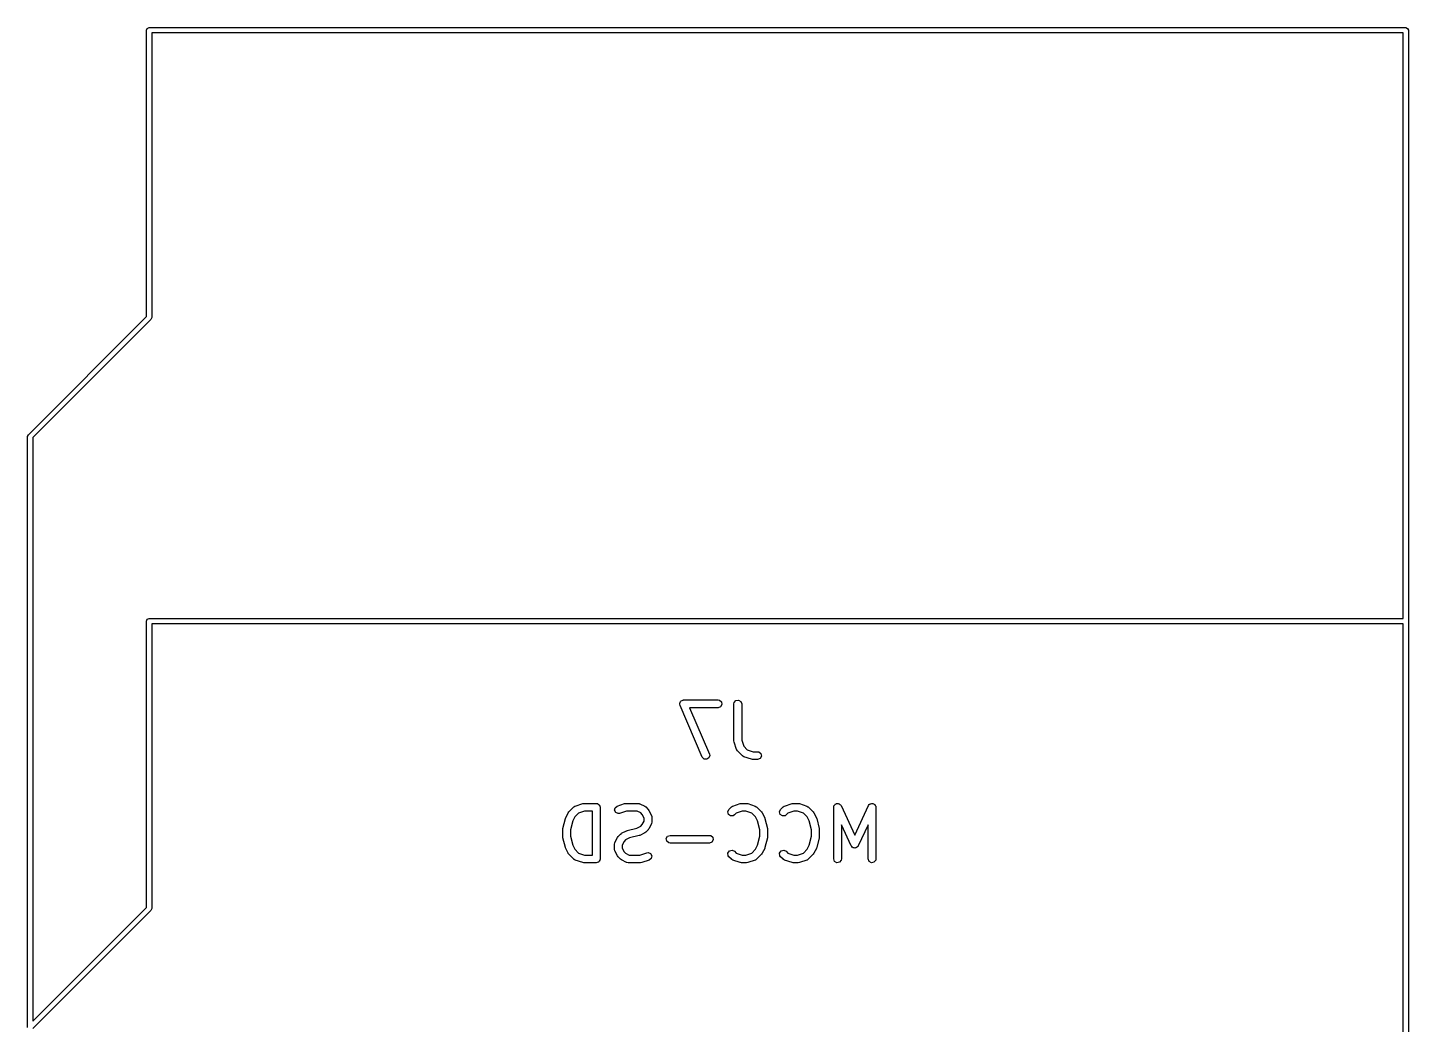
# Model space of a CAD drawing. Extents: x 0.71 to 2.8, y 0.02 to 3.49.
# Drawn here: x 0.922 to 1.974, y 0.699 to 1.458 of the extents above; entities that cross this region are included whole.
import ezdxf

# ---------------------------------------------------------------- set-up
doc = ezdxf.new("R2010")
doc.units = 0
doc.header["$MEASUREMENT"] = 0
doc.layers.add('BLACK', color=7, linetype='CONTINUOUS')

msp = doc.modelspace()

# ---------------------------------------------------------------- linework, layer by layer
at = {"layer": 'BLACK', "linetype": 'CONTINUOUS'}
for p, q in [((1.01299, 1.45571), (1.01357, 1.4571)), ((1.01299, 1.23763), (1.01299, 1.45571)), ((1.01357, 1.4571), (1.01496, 1.45768)), ((1.01496, 1.45768), (1.97165, 1.45768)), ((1.01693, 1.45374), (1.01693, 1.23681)), ((1.96969, 1.45374), (1.01693, 1.45374)), ((1.96969, 1.00768), (1.96969, 1.45374)), ((1.97165, 1.45768), (1.97305, 1.4571)), ((1.97305, 1.4571), (1.97362, 1.45571)), ((1.97362, 1.45571), (1.97362, 1.00571)), ((0.923018, 1.14765), (1.01299, 1.23763)), ((1.01635, 1.23542), (0.926378, 1.14544)), ((1.01693, 1.23681), (1.01635, 1.23542)), ((0.922441, 1.14626), (0.923018, 1.14765)), ((0.922441, 0.69626), (0.922441, 1.14626)), ((0.923018, 1.14765), (0.923018, 1.14765)), ((0.926378, 1.14544), (0.926378, 0.701012)), ((1.01299, 1.00571), (1.01357, 1.0071)), ((1.01299, 0.787626), (1.01299, 1.00571)), ((1.01357, 1.0071), (1.01496, 1.00768)), ((1.01496, 1.00768), (1.96969, 1.00768)), ((1.01693, 1.00374), (1.01693, 0.786811)), ((1.96969, 1.00374), (1.01693, 1.00374)), ((1.96969, 0.473425), (1.96969, 1.00374)), ((1.97362, 1.00571), (1.97362, 0.021457)), ((1.41893, 0.942559), (1.41903, 0.942893)), ((1.41916, 0.941561), (1.41893, 0.942559)), ((1.41897, 0.943236), (1.41932, 0.943833)), ((1.41903, 0.942893), (1.41897, 0.943236)), ((1.43604, 0.90219), (1.41916, 0.941561)), ((1.41932, 0.943833), (1.41951, 0.944492)), ((1.41951, 0.944492), (1.41981, 0.944684)), ((1.41981, 0.944684), (1.41998, 0.944986)), ((1.41998, 0.944986), (1.42063, 0.945221)), ((1.42063, 0.945221), (1.4212, 0.945598)), ((1.4212, 0.945598), (1.42155, 0.945557)), ((1.42155, 0.945557), (1.42188, 0.945676)), ((1.42188, 0.945676), (1.44813, 0.945676)), ((1.44813, 0.939771), (1.42636, 0.939771)), ((1.42636, 0.939771), (1.44147, 0.904517)), ((1.44813, 0.945676), (1.44914, 0.945498)), ((1.45002, 0.940462), (1.44813, 0.939771)), ((1.44914, 0.945498), (1.45068, 0.9442)), ((1.45103, 0.942211), (1.45002, 0.940462)), ((1.45068, 0.9442), (1.45103, 0.942211)), ((1.46017, 0.942724), (1.46035, 0.943734)), ((1.46017, 0.914602), (1.46017, 0.942724)), ((1.46035, 0.943734), (1.46165, 0.945281)), ((1.46165, 0.945281), (1.46364, 0.945632)), ((1.46364, 0.945632), (1.46539, 0.944622)), ((1.46539, 0.944622), (1.46608, 0.942724)), ((1.46608, 0.942724), (1.46608, 0.915081)), ((1.46019, 0.914542), (1.46017, 0.914602)), ((1.46032, 0.913668), (1.46019, 0.914542)), ((1.46608, 0.915081), (1.46758, 0.910573)), ((1.44147, 0.904517), (1.4417, 0.903518)), ((1.4622, 0.908044), (1.46032, 0.913668)), ((1.46231, 0.907906), (1.4622, 0.908044)), ((1.46232, 0.90773), (1.46231, 0.907906)), ((1.46291, 0.90689), (1.46232, 0.90773)), ((1.46666, 0.90314), (1.46291, 0.90689)), ((1.46758, 0.910573), (1.47034, 0.907809)), ((1.47034, 0.907809), (1.47485, 0.906306)), ((1.47485, 0.906306), (1.47812, 0.906306)), ((1.47812, 0.906306), (1.47913, 0.906128)), ((1.47913, 0.906128), (1.48068, 0.90483)), ((1.48068, 0.90483), (1.48103, 0.902841)), ((1.43742, 0.900718), (1.43604, 0.90219)), ((1.43943, 0.900479), (1.43742, 0.900718)), ((1.44112, 0.901585), (1.43943, 0.900479)), ((1.4417, 0.903518), (1.44112, 0.901585)), ((1.46682, 0.903066), (1.46666, 0.90314)), ((1.46691, 0.902915), (1.46682, 0.903066)), ((1.46781, 0.902427), (1.46691, 0.902915)), ((1.47344, 0.900552), (1.46781, 0.902427)), ((1.4735, 0.900554), (1.47344, 0.900552)), ((1.47437, 0.900401), (1.4735, 0.900554)), ((1.47812, 0.900401), (1.47437, 0.900401)), ((1.48002, 0.901092), (1.47812, 0.900401)), ((1.48103, 0.902841), (1.48002, 0.901092)), ((1.33449, 0.860447), (1.33824, 0.864197)), ((1.33824, 0.864197), (1.33908, 0.864785)), ((1.33908, 0.864785), (1.33925, 0.8648)), ((1.33925, 0.8648), (1.33939, 0.86491)), ((1.33939, 0.86491), (1.34502, 0.866785)), ((1.34502, 0.866785), (1.34589, 0.866914)), ((1.34589, 0.866914), (1.34595, 0.866936)), ((1.34595, 0.866936), (1.35532, 0.866936)), ((1.35532, 0.866936), (1.35571, 0.866869)), ((1.35571, 0.866869), (1.35584, 0.866891)), ((1.35584, 0.866891), (1.35595, 0.866826)), ((1.35595, 0.866826), (1.35633, 0.866758)), ((1.35633, 0.866758), (1.35692, 0.866265)), ((1.35692, 0.866265), (1.35759, 0.865881)), ((1.35759, 0.865881), (1.35768, 0.865631)), ((1.35768, 0.865631), (1.35788, 0.86546)), ((1.35788, 0.86546), (1.35801, 0.864704)), ((1.35801, 0.864704), (1.35828, 0.863984)), ((1.35828, 0.863984), (1.35828, 0.824613)), ((1.36928, 0.861676), (1.36968, 0.863654)), ((1.36968, 0.863654), (1.37126, 0.86491)), ((1.37126, 0.86491), (1.37689, 0.866785)), ((1.37689, 0.866785), (1.37776, 0.866914)), ((1.37776, 0.866914), (1.37782, 0.866936)), ((1.37782, 0.866936), (1.3872, 0.866936)), ((1.3872, 0.866936), (1.38821, 0.866758)), ((1.38821, 0.866758), (1.38834, 0.866645)), ((1.38834, 0.866645), (1.38852, 0.866625)), ((1.38852, 0.866625), (1.39227, 0.86475)), ((1.39227, 0.86475), (1.39297, 0.864224)), ((1.39297, 0.864224), (1.39303, 0.864197)), ((1.39303, 0.864197), (1.39491, 0.862322)), ((1.39491, 0.862322), (1.39541, 0.861599)), ((1.45549, 0.860491), (1.45635, 0.862322)), ((1.45635, 0.862322), (1.45822, 0.864197)), ((1.45822, 0.864197), (1.45906, 0.864785)), ((1.45906, 0.864785), (1.45924, 0.8648)), ((1.45924, 0.8648), (1.45938, 0.86491)), ((1.45938, 0.86491), (1.465, 0.866785)), ((1.465, 0.866785), (1.46587, 0.866914)), ((1.46587, 0.866914), (1.46594, 0.866936)), ((1.46594, 0.866936), (1.46968, 0.866936)), ((1.46968, 0.866936), (1.47055, 0.866783)), ((1.47055, 0.866783), (1.47062, 0.866785)), ((1.47062, 0.866785), (1.47624, 0.86491)), ((1.47624, 0.86491), (1.47714, 0.864422)), ((1.47714, 0.864422), (1.47724, 0.864271)), ((1.47724, 0.864271), (1.4774, 0.864197)), ((1.4774, 0.864197), (1.48115, 0.860447)), ((1.49486, 0.860491), (1.49572, 0.862322)), ((1.49572, 0.862322), (1.49759, 0.864197)), ((1.49759, 0.864197), (1.49843, 0.864785)), ((1.49843, 0.864785), (1.49861, 0.8648)), ((1.49861, 0.8648), (1.49875, 0.86491)), ((1.49875, 0.86491), (1.50437, 0.866785)), ((1.50437, 0.866785), (1.50524, 0.866914)), ((1.50524, 0.866914), (1.50531, 0.866936)), ((1.50531, 0.866936), (1.50906, 0.866936)), ((1.50906, 0.866936), (1.50992, 0.866783)), ((1.50992, 0.866783), (1.50999, 0.866785)), ((1.50999, 0.866785), (1.51561, 0.86491)), ((1.51561, 0.86491), (1.51651, 0.864422)), ((1.51651, 0.864422), (1.51661, 0.864271)), ((1.51661, 0.864271), (1.51677, 0.864197)), ((1.51677, 0.864197), (1.52052, 0.860447)), ((1.5361, 0.863984), (1.53628, 0.864993)), ((1.5361, 0.824613), (1.5361, 0.863984)), ((1.53628, 0.864993), (1.53653, 0.865296)), ((1.53653, 0.865296), (1.53663, 0.865676)), ((1.53663, 0.865676), (1.53716, 0.866047)), ((1.53716, 0.866047), (1.53757, 0.866541)), ((1.53757, 0.866541), (1.53796, 0.866609)), ((1.53796, 0.866609), (1.53829, 0.866835)), ((1.53829, 0.866835), (1.53893, 0.866779)), ((1.53893, 0.866779), (1.53956, 0.866891)), ((1.53956, 0.866891), (1.53991, 0.866694)), ((1.53991, 0.866694), (1.5403, 0.86666)), ((1.5403, 0.86666), (1.54075, 0.866204)), ((1.54075, 0.866204), (1.54131, 0.865881)), ((1.54131, 0.865881), (1.54145, 0.865511)), ((1.54145, 0.865511), (1.54173, 0.865232)), ((1.54173, 0.865232), (1.55217, 0.842844)), ((1.55217, 0.842844), (1.56262, 0.865232)), ((1.56262, 0.865232), (1.56321, 0.866072)), ((1.56321, 0.866072), (1.56357, 0.866239)), ((1.56357, 0.866239), (1.56382, 0.866541)), ((1.56382, 0.866541), (1.56446, 0.866653)), ((1.56446, 0.866653), (1.56504, 0.866925)), ((1.56504, 0.866925), (1.56542, 0.866823)), ((1.56542, 0.866823), (1.56581, 0.866891)), ((1.56581, 0.866891), (1.56637, 0.866569)), ((1.56637, 0.866569), (1.56699, 0.866402)), ((1.56699, 0.866402), (1.56722, 0.866079)), ((1.56722, 0.866079), (1.56756, 0.865881)), ((1.56756, 0.865881), (1.56778, 0.865275)), ((1.56778, 0.865275), (1.56815, 0.864747)), ((1.56815, 0.864747), (1.56812, 0.864354)), ((1.56812, 0.864354), (1.56825, 0.863984)), ((1.56825, 0.863984), (1.56825, 0.824613)), ((1.32996, 0.847827), (1.33184, 0.855326)), ((1.33184, 0.855326), (1.33204, 0.855791)), ((1.33204, 0.855791), (1.33206, 0.85593)), ((1.33206, 0.85593), (1.33394, 0.85968)), ((1.33394, 0.85968), (1.33446, 0.860389)), ((1.33446, 0.860389), (1.33449, 0.860447)), ((1.33749, 0.853579), (1.33578, 0.846747)), ((1.339, 0.85661), (1.33749, 0.853579)), ((1.34192, 0.859528), (1.339, 0.85661)), ((1.34643, 0.861031), (1.34192, 0.859528)), ((1.35237, 0.861031), (1.34643, 0.861031)), ((1.35237, 0.827566), (1.35237, 0.861031)), ((1.37024, 0.859899), (1.36928, 0.861676)), ((1.37212, 0.859157), (1.37024, 0.859899)), ((1.37313, 0.859308), (1.37212, 0.859157)), ((1.3783, 0.861031), (1.37313, 0.859308)), ((1.3865, 0.861031), (1.3783, 0.861031)), ((1.3892, 0.859682), (1.3865, 0.861031)), ((1.39039, 0.858485), (1.3892, 0.859682)), ((1.39174, 0.855787), (1.39039, 0.858485)), ((1.39039, 0.850735), (1.39174, 0.853432)), ((1.39174, 0.853432), (1.39174, 0.855787)), ((1.39541, 0.861599), (1.39546, 0.861554)), ((1.39546, 0.861554), (1.39734, 0.857805)), ((1.39734, 0.857805), (1.39763, 0.856822)), ((1.39736, 0.85159), (1.39734, 0.851414)), ((1.39747, 0.851725), (1.39736, 0.85159)), ((1.39765, 0.852735), (1.39747, 0.851725)), ((1.39763, 0.856822), (1.39759, 0.85665)), ((1.39759, 0.85665), (1.39765, 0.856484)), ((1.39765, 0.856484), (1.39765, 0.852735)), ((1.45602, 0.85854), (1.45549, 0.860491)), ((1.45767, 0.857382), (1.45602, 0.85854)), ((1.45968, 0.857558), (1.45767, 0.857382)), ((1.46052, 0.858146), (1.45968, 0.857558)), ((1.46191, 0.859528), (1.46052, 0.858146)), ((1.46641, 0.861031), (1.46191, 0.859528)), ((1.46921, 0.861031), (1.46641, 0.861031)), ((1.47371, 0.859528), (1.46921, 0.861031)), ((1.47663, 0.85661), (1.47371, 0.859528)), ((1.47815, 0.853579), (1.47663, 0.85661)), ((1.47986, 0.846747), (1.47815, 0.853579)), ((1.48115, 0.860447), (1.48165, 0.859724)), ((1.48165, 0.859724), (1.4817, 0.85968)), ((1.4817, 0.85968), (1.48357, 0.85593)), ((1.48357, 0.85593), (1.48372, 0.855442)), ((1.48372, 0.855442), (1.4838, 0.855326)), ((1.4838, 0.855326), (1.48567, 0.847827)), ((1.49539, 0.85854), (1.49486, 0.860491)), ((1.49704, 0.857382), (1.49539, 0.85854)), ((1.49905, 0.857558), (1.49704, 0.857382)), ((1.49989, 0.858146), (1.49905, 0.857558)), ((1.50128, 0.859528), (1.49989, 0.858146)), ((1.50578, 0.861031), (1.50128, 0.859528)), ((1.50858, 0.861031), (1.50578, 0.861031)), ((1.51308, 0.859528), (1.50858, 0.861031)), ((1.516, 0.85661), (1.51308, 0.859528)), ((1.51752, 0.853579), (1.516, 0.85661)), ((1.51923, 0.846747), (1.51752, 0.853579)), ((1.52052, 0.860447), (1.52102, 0.859724)), ((1.52102, 0.859724), (1.52107, 0.85968)), ((1.52107, 0.85968), (1.52294, 0.85593)), ((1.52294, 0.85593), (1.52309, 0.855442)), ((1.52309, 0.855442), (1.52317, 0.855326)), ((1.52317, 0.855326), (1.52504, 0.847827)), ((1.32987, 0.847111), (1.32998, 0.847691)), ((1.32987, 0.841486), (1.32987, 0.847111)), ((1.32992, 0.841358), (1.32987, 0.841486)), ((1.32996, 0.84077), (1.32992, 0.841358)), ((1.32998, 0.847691), (1.32996, 0.847827)), ((1.33578, 0.846747), (1.33578, 0.84185)), ((1.33578, 0.84185), (1.33749, 0.835018)), ((1.37143, 0.840932), (1.37196, 0.841641)), ((1.37196, 0.841641), (1.37198, 0.841699)), ((1.37198, 0.841699), (1.37386, 0.843574)), ((1.37386, 0.843574), (1.37458, 0.844081)), ((1.37458, 0.844081), (1.37463, 0.844127)), ((1.37463, 0.844127), (1.37838, 0.846002)), ((1.37838, 0.846002), (1.37886, 0.846147)), ((1.37886, 0.846147), (1.37898, 0.846226)), ((1.37898, 0.846226), (1.38616, 0.848022)), ((1.38791, 0.842371), (1.38073, 0.840575)), ((1.38616, 0.848022), (1.3892, 0.849537)), ((1.38803, 0.84245), (1.38791, 0.842371)), ((1.38852, 0.842595), (1.38803, 0.84245)), ((1.39227, 0.84447), (1.38852, 0.842595)), ((1.3892, 0.849537), (1.39039, 0.850735)), ((1.39231, 0.844516), (1.39227, 0.84447)), ((1.39303, 0.845023), (1.39231, 0.844516)), ((1.39491, 0.846897), (1.39303, 0.845023)), ((1.39493, 0.846956), (1.39491, 0.846897)), ((1.39546, 0.847665), (1.39493, 0.846956)), ((1.39734, 0.851414), (1.39546, 0.847665)), ((1.40866, 0.840124), (1.40967, 0.841874)), ((1.40967, 0.841874), (1.41157, 0.842564)), ((1.41157, 0.842564), (1.44156, 0.842564)), ((1.44156, 0.842564), (1.44257, 0.842386)), ((1.44257, 0.842386), (1.44412, 0.841088)), ((1.44412, 0.841088), (1.44447, 0.839099)), ((1.47815, 0.835018), (1.47986, 0.84185)), ((1.47986, 0.84185), (1.47986, 0.846747)), ((1.48576, 0.841486), (1.48566, 0.840906)), ((1.48567, 0.847827), (1.48571, 0.847239)), ((1.48571, 0.847239), (1.48576, 0.847111)), ((1.48576, 0.847111), (1.48576, 0.841486)), ((1.51752, 0.835018), (1.51923, 0.84185)), ((1.51923, 0.84185), (1.51923, 0.846747)), ((1.52513, 0.841486), (1.52503, 0.840906)), ((1.52504, 0.847827), (1.52508, 0.847239)), ((1.52508, 0.847239), (1.52513, 0.847111)), ((1.52513, 0.847111), (1.52513, 0.841486)), ((1.5495, 0.834613), (1.542, 0.850674)), ((1.542, 0.850674), (1.542, 0.824613)), ((1.56235, 0.850674), (1.55485, 0.834613)), ((1.56235, 0.824613), (1.56235, 0.850674)), ((1.33184, 0.833271), (1.32996, 0.84077)), ((1.33192, 0.833155), (1.33184, 0.833271)), ((1.33206, 0.832667), (1.33192, 0.833155)), ((1.33394, 0.828917), (1.33206, 0.832667)), ((1.33749, 0.835018), (1.339, 0.831987)), ((1.339, 0.831987), (1.34192, 0.829069)), ((1.36924, 0.835862), (1.36942, 0.836872)), ((1.36924, 0.832113), (1.36924, 0.835862)), ((1.3693, 0.831947), (1.36924, 0.832113)), ((1.36926, 0.831775), (1.3693, 0.831947)), ((1.36956, 0.830792), (1.36926, 0.831775)), ((1.36942, 0.836872), (1.36954, 0.837007)), ((1.36954, 0.837007), (1.36956, 0.837183)), ((1.36956, 0.837183), (1.37143, 0.840932)), ((1.37143, 0.827042), (1.36956, 0.830792)), ((1.3765, 0.837862), (1.37515, 0.835165)), ((1.37515, 0.835165), (1.37515, 0.83281)), ((1.37515, 0.83281), (1.3765, 0.830112)), ((1.3777, 0.83906), (1.3765, 0.837862)), ((1.38073, 0.840575), (1.3777, 0.83906)), ((1.40901, 0.838135), (1.40866, 0.840124)), ((1.41056, 0.836837), (1.40901, 0.838135)), ((1.41157, 0.836659), (1.41056, 0.836837)), ((1.44156, 0.836659), (1.41157, 0.836659)), ((1.44346, 0.83735), (1.44156, 0.836659)), ((1.44447, 0.839099), (1.44346, 0.83735)), ((1.45558, 0.829127), (1.45674, 0.830782)), ((1.45674, 0.830782), (1.45869, 0.831304)), ((1.45869, 0.831304), (1.46052, 0.830451)), ((1.46052, 0.830451), (1.46191, 0.829069)), ((1.47371, 0.829069), (1.47663, 0.831987)), ((1.47663, 0.831987), (1.47815, 0.835018)), ((1.48357, 0.832667), (1.4817, 0.828917)), ((1.48359, 0.832806), (1.48357, 0.832667)), ((1.4838, 0.833271), (1.48359, 0.832806)), ((1.48567, 0.84077), (1.4838, 0.833271)), ((1.48566, 0.840906), (1.48567, 0.84077)), ((1.49495, 0.829127), (1.49611, 0.830782)), ((1.49611, 0.830782), (1.49806, 0.831304)), ((1.49806, 0.831304), (1.49989, 0.830451)), ((1.49989, 0.830451), (1.50128, 0.829069)), ((1.51308, 0.829069), (1.516, 0.831987)), ((1.516, 0.831987), (1.51752, 0.835018)), ((1.52294, 0.832667), (1.52107, 0.828917)), ((1.52296, 0.832806), (1.52294, 0.832667)), ((1.52317, 0.833271), (1.52296, 0.832806)), ((1.52504, 0.84077), (1.52317, 0.833271)), ((1.52503, 0.840906), (1.52504, 0.84077)), ((1.55004, 0.834072), (1.5495, 0.834613)), ((1.55048, 0.833444), (1.55004, 0.834072)), ((1.55074, 0.833375), (1.55048, 0.833444)), ((1.55093, 0.833186), (1.55074, 0.833375)), ((1.55169, 0.833119), (1.55093, 0.833186)), ((1.55243, 0.83292), (1.55169, 0.833119)), ((1.55267, 0.833033), (1.55243, 0.83292)), ((1.55294, 0.83301), (1.55267, 0.833033)), ((1.55357, 0.83345), (1.55294, 0.83301)), ((1.55426, 0.833774), (1.55357, 0.83345)), ((1.55449, 0.834094), (1.55426, 0.833774)), ((1.55459, 0.834169), (1.55449, 0.834094)), ((1.55463, 0.834296), (1.55459, 0.834169)), ((1.55485, 0.834613), (1.55463, 0.834296)), ((1.33398, 0.828873), (1.33394, 0.828917)), ((1.33449, 0.82815), (1.33398, 0.828873)), ((1.33824, 0.8244), (1.33449, 0.82815)), ((1.3384, 0.824326), (1.33824, 0.8244)), ((1.33849, 0.824175), (1.3384, 0.824326)), ((1.33939, 0.823687), (1.33849, 0.824175)), ((1.34502, 0.821812), (1.33939, 0.823687)), ((1.34192, 0.829069), (1.34643, 0.827566)), ((1.34508, 0.821814), (1.34502, 0.821812)), ((1.34595, 0.821661), (1.34508, 0.821814)), ((1.35532, 0.821661), (1.34595, 0.821661)), ((1.34643, 0.827566), (1.35237, 0.827566)), ((1.35605, 0.821923), (1.35532, 0.821661)), ((1.3568, 0.822056), (1.35605, 0.821923)), ((1.35697, 0.82226), (1.3568, 0.822056)), ((1.35722, 0.822351), (1.35697, 0.82226)), ((1.35761, 0.823016), (1.35722, 0.822351)), ((1.3581, 0.823604), (1.35761, 0.823016)), ((1.35817, 0.823987), (1.3581, 0.823604)), ((1.35823, 0.824101), (1.35817, 0.823987)), ((1.35828, 0.824613), (1.35821, 0.82423)), ((1.35821, 0.82423), (1.35823, 0.824101)), ((1.37148, 0.826998), (1.37143, 0.827042)), ((1.37198, 0.826275), (1.37148, 0.826998)), ((1.37386, 0.8244), (1.37198, 0.826275)), ((1.37392, 0.824373), (1.37386, 0.8244)), ((1.37463, 0.823847), (1.37392, 0.824373)), ((1.37838, 0.821972), (1.37463, 0.823847)), ((1.3765, 0.830112), (1.3777, 0.828915)), ((1.3777, 0.828915), (1.38039, 0.827566)), ((1.37855, 0.821952), (1.37838, 0.821972)), ((1.37869, 0.821839), (1.37855, 0.821952)), ((1.3797, 0.821661), (1.37869, 0.821839)), ((1.38907, 0.821661), (1.3797, 0.821661)), ((1.38039, 0.827566), (1.38859, 0.827566)), ((1.38859, 0.827566), (1.39376, 0.829289)), ((1.38913, 0.821683), (1.38907, 0.821661)), ((1.39, 0.821812), (1.38913, 0.821683)), ((1.39563, 0.823687), (1.39, 0.821812)), ((1.39376, 0.829289), (1.39477, 0.82944)), ((1.39477, 0.82944), (1.39665, 0.828697)), ((1.39721, 0.824943), (1.39563, 0.823687)), ((1.39665, 0.828697), (1.39762, 0.826921)), ((1.39762, 0.826921), (1.39721, 0.824943)), ((1.45576, 0.827115), (1.45558, 0.829127)), ((1.45635, 0.826275), (1.45576, 0.827115)), ((1.45822, 0.8244), (1.45635, 0.826275)), ((1.45838, 0.824326), (1.45822, 0.8244)), ((1.45848, 0.824175), (1.45838, 0.824326)), ((1.45938, 0.823687), (1.45848, 0.824175)), ((1.465, 0.821812), (1.45938, 0.823687)), ((1.46191, 0.829069), (1.46641, 0.827566)), ((1.46507, 0.821814), (1.465, 0.821812)), ((1.46594, 0.821661), (1.46507, 0.821814)), ((1.46968, 0.821661), (1.46594, 0.821661)), ((1.46641, 0.827566), (1.46921, 0.827566)), ((1.46921, 0.827566), (1.47371, 0.829069)), ((1.46975, 0.821683), (1.46968, 0.821661)), ((1.47062, 0.821812), (1.46975, 0.821683)), ((1.47624, 0.823687), (1.47062, 0.821812)), ((1.47638, 0.823797), (1.47624, 0.823687)), ((1.47656, 0.823812), (1.47638, 0.823797)), ((1.4774, 0.8244), (1.47656, 0.823812)), ((1.48115, 0.82815), (1.4774, 0.8244)), ((1.48117, 0.828208), (1.48115, 0.82815)), ((1.4817, 0.828917), (1.48117, 0.828208)), ((1.49513, 0.827115), (1.49495, 0.829127)), ((1.49572, 0.826275), (1.49513, 0.827115)), ((1.49759, 0.8244), (1.49572, 0.826275)), ((1.49775, 0.824326), (1.49759, 0.8244)), ((1.49785, 0.824175), (1.49775, 0.824326)), ((1.49875, 0.823687), (1.49785, 0.824175)), ((1.50437, 0.821812), (1.49875, 0.823687)), ((1.50128, 0.829069), (1.50578, 0.827566)), ((1.50444, 0.821814), (1.50437, 0.821812)), ((1.50531, 0.821661), (1.50444, 0.821814)), ((1.50906, 0.821661), (1.50531, 0.821661)), ((1.50578, 0.827566), (1.50858, 0.827566)), ((1.50858, 0.827566), (1.51308, 0.829069)), ((1.50912, 0.821683), (1.50906, 0.821661)), ((1.50999, 0.821812), (1.50912, 0.821683)), ((1.51561, 0.823687), (1.50999, 0.821812)), ((1.51575, 0.823797), (1.51561, 0.823687)), ((1.51593, 0.823812), (1.51575, 0.823797)), ((1.51677, 0.8244), (1.51593, 0.823812)), ((1.52052, 0.82815), (1.51677, 0.8244)), ((1.52054, 0.828208), (1.52052, 0.82815)), ((1.52107, 0.828917), (1.52054, 0.828208)), ((1.53679, 0.822715), (1.5361, 0.824613)), ((1.53854, 0.821706), (1.53679, 0.822715)), ((1.54053, 0.822056), (1.53854, 0.821706)), ((1.54183, 0.823604), (1.54053, 0.822056)), ((1.542, 0.824613), (1.54183, 0.823604)), ((1.56304, 0.822715), (1.56235, 0.824613)), ((1.56479, 0.821706), (1.56304, 0.822715)), ((1.56677, 0.822056), (1.56479, 0.821706)), ((1.56807, 0.823604), (1.56677, 0.822056)), ((1.56825, 0.824613), (1.56807, 0.823604)), ((0.926378, 0.701012), (1.01299, 0.787626)), ((1.01635, 0.785419), (0.926378, 0.695444)), ((1.01693, 0.786811), (1.01635, 0.785419))]:
    msp.add_line(p, q, dxfattribs=at)

doc.saveas('drawing.dxf')
